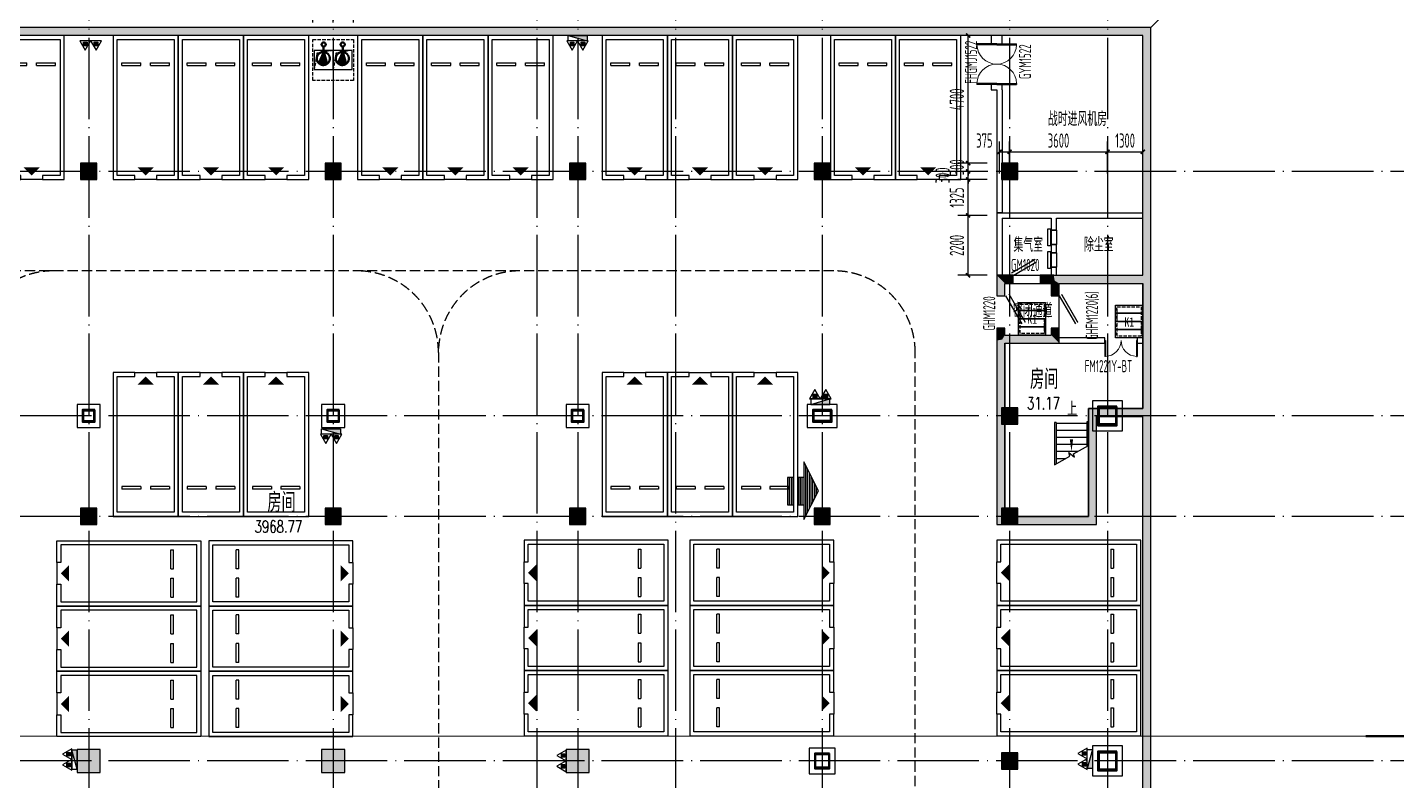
# Model space of a CAD drawing. Extents: x -473190 to 2138458, y -81875 to 2633646.
# Drawn here: x 84396 to 134797, y 139836 to 167561 of the extents above; entities that cross this region are included whole.
import ezdxf

# ---------------------------------------------------------------- set-up
doc = ezdxf.new("R2010")
doc.units = 0
doc.header["$LTSCALE"] = 1000
for name, pattern in [('__DASH', [0.35, 0.25, -0.1]), ('DASH', [0.35, 0.25, -0.1]), ('DOTE', [2.42, 2, -0.2, 0.02, -0.2]), ('排水', [1.1, 1, -0.1])]:
    doc.linetypes.add(name, pattern=pattern)
for name, color, linetype in [('00-停车位', 67, 'Continuous'), ('A-COLUMN', 2, 'Continuous'), ('A-DIM_SYMB', 3, 'Continuous'), ('A-PUB_HATCH', 8, 'Continuous'), ('A-PUB_TEXT', 7, 'Continuous'), ('A-STAIR', 3, 'Continuous'), ('A-WALL', 2, 'Continuous'), ('DIM_SYMB', 3, 'Continuous'), ('DOOR_FIRE', 4, 'Continuous'), ('DOOR_FIRE_TEXT', 7, 'Continuous'), ('DOTE', 1, 'DOTE'), ('PUB_DIM', 3, 'Continuous'), ('PUB_HATCH', 8, 'Continuous'), ('RF-JSK', 9, 'Continuous'), ('RF-M', 4, 'Continuous'), ('RF-MBH', 11, 'Continuous'), ('RF-QT', 30, 'Continuous'), ('S-柱', 51, 'Continuous'), ('S-柱-填充', 8, 'Continuous'), ('SPACE', 7, 'Continuous'), ('W-EQUIP_消火栓', 7, 'Continuous'), ('W-EQUIP_灭火器', 7, 'Continuous'), ('排水', 4, 'Continuous'), ('索引线', 252, 'Continuous'), ('车行线', 4, 'Continuous'), ('集水坑', 4, 'Continuous'), ('雨棚投影', 147, 'Continuous')]:
    doc.layers.add(name, color=color, linetype=linetype)
doc.layers.add('GPS-污水', color=2, linetype='排水', lineweight=40)
doc.layers.add('RF-WZ', color=110, linetype='Continuous', lineweight=0)
doc.styles.add('8B2_02', font='tssdeng.shx', dxfattribs={"width": 0.6, "bigfont": 'TSSDCHN.shx'})
doc.styles.add('_TCH_DIM', font='SIMPLEX', dxfattribs={"bigfont": 'GBCBIG'})
doc.styles.add('_TCH_DIM_T3', font='tssdeng.shx', dxfattribs={"width": 0.564706, "bigfont": '@@@tssdchn.shx'})
doc.styles.add('_TCH_SPACE', font='SIMPLEX', dxfattribs={"height": 5, "bigfont": 'GBCBIG'})
doc.styles.add('_TCH_WINDOW', font='tssdeng.shx', dxfattribs={"width": 0.8, "height": 3.5, "bigfont": 'tssdchn.shx'})
doc.styles.get("Standard").update_dxf_attribs({"font": 'gbenor.shx', "bigfont": 'gbcbig.shx'})
doc.styles.add('TYDG_01', font='', dxfattribs={"width": 0.8})
doc.styles.get('TYDG_01').set_extended_font_data('SimSun')
doc.dimstyles.new('_TCH_ARCH&&150', dxfattribs={"dimtxt": 525, "dimasz": 150, "dimexe": 375, "dimexo": 450, "dimgap": 150, "dimtad": 1, "dimdec": 0, "dimzin": 0, "dimdsep": 46, "dimtxsty": '_TCH_DIM_T3', "dimblk": 'ARCHTICK', "dimcen": 0.09, "dimclrt": 7, "dimazin": 2, "dimtfac": 1, "dimtdec": 0, "dimtix": 1, "dimtmove": 2, "dimatfit": 3, "dimfxl": 0, "dimtolj": 1, "dimtzin": 0, "dimarcsym": 0})
pattern_1 = [(180, (1311608.96, -1168846.2), (8e-15, -101.6), [])]

# ---------------------------------------------------------------- blocks, each defined once
blk = doc.blocks.new('车位2400x5300')
at = {"layer": '00-停车位', "color": 251}
for p, q in [((-875, -1000), (-175, -1000)), ((-875, -1100), (-875, -1000)), ((-175, -1100), (-175, -1000)), ((175, -1000), (875, -1000)), ((175, -1100), (175, -1000)), ((875, -1100), (875, -1000)), ((-875, -1100), (-175, -1100)), ((175, -1100), (875, -1100)), ((400, -5300), (-400, -5300))]:
    blk.add_line(p, q, dxfattribs=at)
blk.add_lwpolyline([(400, -5150), (400, -5300), (1200, -5300), (1200, 0), (-1200, 0), (-1200, -5300), (-400, -5300), (-400, -5150), (-1050, -5150), (-1050, -150), (1050, -150), (1050, -5150), (400, -5150)], dxfattribs=at)
blk.add_lwpolyline([(0, -5150, 0, 600, 0), (0, -4850, 600, 600, 0)], format="xyseb", dxfattribs=at)
blk = doc.blocks.new('A$C796A13F6')
at = {"layer": '车行线', "linetype": '__DASH', "ltscale": 1.5}
for points in [[(30925, -3000), (30925, -47838, 0.414214), (33925, -50838), (45475, -50838, 0.414214), (48475, -47838), (48475, -3000, 0.414214), (45475, 0), (-134375, 0, 0.414214), (-137375, -3000), (-137375, -60738, 0.414214), (-134375, -63738), (-124175, -63738)], [(16750, 0, 0.414214), (13750, -3000)], [(27925, 0, -0.414214), (30925, -3000)], [(33925, 0, 0.414214), (30925, -3000)]]:
    blk.add_lwpolyline(points, format="xyb", dxfattribs=at)
blk = doc.blocks.new('$SB01_1')
h = blk.add_hatch(color=256)
h.dxf.hatch_style = 1
h.paths.add_polyline_path([(-0.38, -0.32), (0.5, 0), (-0.38, 0.32)])
h.paths.add_polyline_path([(0, 0), (0, 0), (0, 0), (0, 0)], flags=24)
h.paths.add_polyline_path([(0, 0), (0, 0), (0, 0), (0, 0)], flags=24)
h.paths.add_polyline_path([(0, 0), (0, 0), (0, 0), (0, 0)], flags=24)
for p, q in [((0.5, 0), (-0.38, 0.32)), ((-0.38, 0.32), (-0.38, -0.32)), ((0.5, 0), (-0.38, -0.32))]:
    blk.add_line(p, q)
blk.add_circle((0, 0), 0.5)
at = {"flags": 1}
for tag in ['UNIT', 'WHAT', 'SPEC']:
    blk.add_attdef(tag, (0, 0), '', height=0.001, dxfattribs=at)
blk = doc.blocks.new('人防集水坑')
at = {"layer": 'GPS-污水', "linetype": '排水'}
for p, q in [((307486, 701151), (307284, 701151)), ((307486, 700451), (307284, 700451))]:
    blk.add_line(p, q, dxfattribs=at)
for centre in [(307561, 701151), (307561, 700451)]:
    blk.add_circle(centre, 75, dxfattribs=at)
at = {"layer": '集水坑', "linetype": 'DASH', "ltscale": 0.5}
blk.add_lwpolyline([(306241, 700051), (306241, 701551), (307741, 701551), (307741, 700051)], close=True, dxfattribs=at)
at = {"layer": '集水坑', "linetype": 'Continuous', "ltscale": 0.5}
for points in [[(306641, 701501), (306641, 700801), (307341, 700801), (307341, 701501)], [(306641, 700801), (306641, 700101), (307341, 700101), (307341, 700801)]]:
    blk.add_lwpolyline(points, close=True, dxfattribs=at)
at = {"layer": '集水坑', "linetype": 'DASH', "ltscale": 0.5}
for points in [[(307341, 700801), (307237, 701397), (306641, 701501)], [(307347, 700101), (307243, 700697), (306647, 700801)]]:
    blk.add_lwpolyline(points, dxfattribs=at)
at = {"layer": 'GPS-污水', "linetype": '排水', "xscale": -480.0000000000002, "yscale": 480.0000000000002, "zscale": 480.0000000000002, "rotation": 176.2535374729293}
for p in [(307045, 701164, 0), (307045, 700464, 0)]:
    blk.add_blockref('$SB01_1', p, dxfattribs=at)
blk = doc.blocks.new('_ArchTick')
at = {"color": 0, "linetype": 'ByBlock', "const_width": 0.4}
blk.add_lwpolyline([(-0.5, -0.5), (0.5, 0.5)], dxfattribs=at)
blk = doc.blocks.new('*D5261')
at = {"layer": 'Defpoints', "color": 0, "transparency": 16777216}
for p in [(185134, -18826), (184384, -19936), (185134, -19936)]:
    blk.add_point(p, dxfattribs=at)
at = {"layer": 'PUB_DIM', "color": 0, "lineweight": -2, "transparency": 16777216}
for p, q in [((184384, -19486), (184384, -18451)), ((185134, -19486), (185134, -18451)), ((184384, -18826), (184234, -18826)), ((184384, -18826), (185134, -18826)), ((185134, -18826), (185284, -18826))]:
    blk.add_line(p, q, dxfattribs=at)
at = {"layer": 'PUB_DIM', "color": 0, "lineweight": -2, "transparency": 16777216, "xscale": 150, "yscale": 150, "zscale": 150}
blk.add_blockref('_ArchTick', (184384, -18826), dxfattribs=at)
at = {"layer": 'PUB_DIM', "color": 0, "lineweight": -2, "transparency": 16777216, "xscale": 150, "yscale": 150, "zscale": 150, "rotation": 180}
blk.add_blockref('_ArchTick', (185134, -18826), dxfattribs=at)
at = {"layer": 'PUB_DIM', "color": 7, "transparency": 16777216, "insert": (184759, -18413), "char_height": 525, "attachment_point": 5, "style": '_TCH_DIM_T3'}
blk.add_mtext('\\A1;750', dxfattribs=at)
blk = doc.blocks.new('*D5262')
at = {"layer": 'Defpoints', "color": 0, "transparency": 16777216}
for p in [(185884, -18826), (185134, -19936), (185884, -19936)]:
    blk.add_point(p, dxfattribs=at)
at = {"layer": 'PUB_DIM', "color": 0, "lineweight": -2, "transparency": 16777216}
for p, q in [((185134, -19486), (185134, -18451)), ((185884, -19486), (185884, -18451)), ((185134, -18826), (184984, -18826)), ((185134, -18826), (185884, -18826)), ((185884, -18826), (186034, -18826))]:
    blk.add_line(p, q, dxfattribs=at)
at = {"layer": 'PUB_DIM', "color": 0, "lineweight": -2, "transparency": 16777216, "xscale": 150, "yscale": 150, "zscale": 150}
blk.add_blockref('_ArchTick', (185134, -18826), dxfattribs=at)
at = {"layer": 'PUB_DIM', "color": 0, "lineweight": -2, "transparency": 16777216, "xscale": 150, "yscale": 150, "zscale": 150, "rotation": 180}
blk.add_blockref('_ArchTick', (185884, -18826), dxfattribs=at)
at = {"layer": 'PUB_DIM', "color": 7, "transparency": 16777216, "insert": (185509, -18413), "char_height": 525, "attachment_point": 5, "style": '_TCH_DIM_T3'}
blk.add_mtext('\\A1;750', dxfattribs=at)
blk = doc.blocks.new('TH66')
h = blk.add_hatch()
h.set_pattern_fill('ANSI31', color=246, scale=64, angle=135, style=0)
h.set_pattern_definition(pattern_1)
h.paths.add_polyline_path([(1277447, 511619), (1277447, 511948), (1278305, 511948), (1276651, 512782), (1274986, 511948), (1275880, 511948), (1275880, 511619)])
h = blk.add_hatch()
h.set_pattern_fill('ANSI31', color=246, scale=64, angle=135, style=0)
h.set_pattern_definition(pattern_1)
h.paths.add_polyline_path([(1277447, 510999), (1277447, 511335), (1275880, 511335), (1275880, 510999)])
at = {"color": 2}
for p, q in [((1276651, 512782), (1274986, 511948)), ((1278305, 511948), (1276651, 512782)), ((1274986, 511948), (1275880, 511948)), ((1275880, 511948), (1275880, 511619)), ((1277447, 511948), (1278305, 511948)), ((1277447, 511619), (1277447, 511948)), ((1275880, 511619), (1277447, 511619)), ((1275880, 511335), (1277447, 511335)), ((1275880, 511335), (1275880, 510999)), ((1277447, 510999), (1277447, 511335)), ((1275880, 510999), (1277447, 510999))]:
    blk.add_line(p, q, dxfattribs=at)
blk = doc.blocks.new('A$C145B3C7C')
at = {"xscale": 0.6400000000000001, "yscale": 0.6400000000000001, "zscale": 0.6400000000000001, "rotation": 270}
blk.add_blockref('TH66', (-131322, 806591), dxfattribs=at)
blk = doc.blocks.new('A$C7EFF042E')
at = {"layer": 'A-COLUMN', "color": 6}
for p, q in [((52175, 3875), (51325, 3875)), ((51325, 3875), (51325, 3025)), ((52175, 3025), (52175, 3875)), ((61175, 3875), (60325, 3875)), ((60325, 3875), (60325, 3025)), ((61175, 3025), (61175, 3875)), ((70175, 3875), (69325, 3875)), ((69325, 3875), (69325, 3025)), ((70175, 3025), (70175, 3875)), ((79300, 3875), (78200, 3875)), ((78200, 3875), (78200, 3025)), ((79300, 3025), (79300, 3875)), ((89800, 4000), (88700, 4000)), ((88700, 4000), (88700, 2900)), ((89800, 2900), (89800, 4000)), ((51325, 3025), (52175, 3025)), ((60325, 3025), (61175, 3025)), ((69325, 3025), (70175, 3025)), ((78200, 3025), (79300, 3025)), ((88700, 2900), (89800, 2900)), ((79225, -8775), (78275, -8775)), ((78275, -8775), (78275, -9725)), ((79225, -9725), (79225, -8775)), ((89800, -8700), (88700, -8700)), ((88700, -8700), (88700, -9800)), ((89800, -9800), (89800, -8700)), ((78275, -9725), (79225, -9725)), ((88700, -9800), (89800, -9800))]:
    blk.add_line(p, q, dxfattribs=at)
at = {"layer": 'S-柱', "color": 6, "lineweight": 35}
for points in [[(51975, 3675), (51525, 3675), (51525, 3225), (51975, 3225)], [(51975, 3675), (51525, 3675), (51525, 3225), (51975, 3225)], [(60975, 3675), (60525, 3675), (60525, 3225), (60975, 3225)], [(60975, 3675), (60525, 3675), (60525, 3225), (60975, 3225)], [(69975, 3675), (69525, 3675), (69525, 3225), (69975, 3225)], [(69975, 3675), (69525, 3675), (69525, 3225), (69975, 3225)], [(79100, 3675), (78400, 3675), (78400, 3225), (79100, 3225)], [(79100, 3675), (78400, 3675), (78400, 3225), (79100, 3225)], [(89600, 3800), (88900, 3800), (88900, 3100), (89600, 3100)], [(89600, 3800), (88900, 3800), (88900, 3100), (89600, 3100)], [(79025, -8975), (78475, -8975), (78475, -9525), (79025, -9525)], [(79025, -8975), (78475, -8975), (78475, -9525), (79025, -9525)], [(89600, -8900), (88900, -8900), (88900, -9600), (89600, -9600)], [(89600, -8900), (88900, -8900), (88900, -9600), (89600, -9600)]]:
    blk.add_lwpolyline(points, close=True, dxfattribs=at)
at = {"layer": 'S-柱-填充', "color": 6, "lineweight": 35}
for points in [[(51945, 3255), (51555, 3255), (51555, 3645), (51945, 3645)], [(60945, 3255), (60555, 3255), (60555, 3645), (60945, 3645)], [(69945, 3255), (69555, 3255), (69555, 3645), (69945, 3645)], [(79060, 3265), (78440, 3265), (78440, 3635), (79060, 3635)], [(89560, 3140), (88940, 3140), (88940, 3760), (89560, 3760)], [(78995, -9495), (78505, -9495), (78505, -9005), (78995, -9005)], [(89560, -9560), (88940, -9560), (88940, -8940), (89560, -8940)]]:
    blk.add_lwpolyline(points, close=True, dxfattribs=at)
blk = doc.blocks.new('A$C4F5A101F')
at = {"layer": 'DOTE', "color": 16, "linetype": 'DOTE', "ltscale": 1.5}
for p, q in [((-115989.7, 16373.7), (-115989.7, -213765.2)), ((-106989.7, 16373.7), (-106989.7, -213765.2)), ((-99489.7, 16373.7), (-99489.7, -213765.2)), ((-88989.7, 16373.7), (-88989.7, -213765.2)), ((-78489.7, 16373.7), (-78489.7, -213765.2)), ((-39660.8, -4807.4), (-180399, -4807.4)), ((-39660.8, -8507.4), (-180399, -8507.4)), ((-39660.8, -17507.4), (-180399, -17507.4))]:
    blk.add_line(p, q, dxfattribs=at)
at = {"layer": 'DOTE', "color": 127, "linetype": 'DOTE', "ltscale": 1.5}
for p, q in [((-97989.7, 16373.7), (-97989.7, -213765.2)), ((-94389.7, 16373.7), (-94389.7, -213765.2)), ((-82089.7, 16373.7), (-82089.7, -213765.2)), ((-39660.8, 4192.6), (-298298.4, 4192.6))]:
    blk.add_line(p, q, dxfattribs=at)
blk = doc.blocks.new('$TwtSys$00000434')
for p, q in [((-0.5, 0.5), (-0.5, -0.5)), ((-0.5, -0.5), (0.5, 0.5)), ((0.5, 0.5), (-0.5, 0.5)), ((0.5, -0.5), (0.5, 0.5)), ((-0.5, -0.5), (0.5, -0.5))]:
    blk.add_line(p, q)
blk.add_solid([(0.5, -0.5), (0.5, 0.5), (-0.5, -0.5)])
blk = doc.blocks.new('$TwtSys$00000546')
h = blk.add_hatch()
h.set_pattern_fill('ANSI31', color=256, scale=200, style=0)
h.set_pattern_definition([(45, (-38543.802, -6670.83), (-17.67767, 17.67767), [])])
h.paths.add_polyline_path([(-65, 174), (65, 174), (65, 44), (-65, 44)])
for points in [[(0, 344), (-198, 0), (198, 0)], [(-65, 174), (65, 174), (65, 44), (-65, 44)]]:
    blk.add_lwpolyline(points, close=True)
blk = doc.blocks.new('RFJSK1')
at = {"layer": 'RF-JSK'}
for p, q in [((220418, 104411), (220418, 104351)), ((221398, 104411), (221398, 104351)), ((220418, 104111), (220418, 104051)), ((221398, 104111), (221398, 104051)), ((220418, 103811), (220418, 103751)), ((220418, 103511), (220418, 103451)), ((221398, 103811), (221398, 103751)), ((221398, 103511), (221398, 103451))]:
    blk.add_line(p, q, dxfattribs=at)
for points in [[(220408, 104531), (221408, 104531), (221408, 103331), (220408, 103331), (220408, 104531)], [(220408, 104411), (220408, 104531), (221408, 104531), (221408, 104411)], [(220408, 104411), (220448, 104411), (220448, 104351), (220408, 104351)], [(221408, 104351), (221408, 104231), (220408, 104231), (220408, 104351)], [(221408, 104411), (221368, 104411), (221368, 104351), (221408, 104351)], [(220408, 104111), (220408, 104231), (221408, 104231), (221408, 104111)], [(220408, 104111), (220448, 104111), (220448, 104051), (220408, 104051)], [(221408, 104051), (221408, 103931), (220408, 103931), (220408, 104051)], [(220408, 103811), (220408, 103931), (221408, 103931), (221408, 103811)], [(221408, 104111), (221368, 104111), (221368, 104051), (221408, 104051)], [(220408, 103811), (220448, 103811), (220448, 103751), (220408, 103751)], [(221408, 103751), (221408, 103631), (220408, 103631), (220408, 103751)], [(220408, 103511), (220408, 103631), (221408, 103631), (221408, 103511)], [(220408, 103511), (220448, 103511), (220448, 103451), (220408, 103451)], [(221408, 103451), (221408, 103331), (220408, 103331), (220408, 103451)], [(221408, 103811), (221368, 103811), (221368, 103751), (221408, 103751)], [(221408, 103511), (221368, 103511), (221368, 103451), (221408, 103451)]]:
    blk.add_lwpolyline(points, dxfattribs=at)
at = {"layer": 'RF-JSK', "linetype": '__DASH', "ltscale": 0.5}
blk.add_lwpolyline([(220468, 104471), (221348, 104471), (221348, 103391), (220468, 103391)], close=True, dxfattribs=at)
at = {"layer": 'RF-JSK', "color": 110, "style": 'TYDG_01', "width": 0.8}
blk.add_text('K1', height=339.9, dxfattribs=at).set_placement((220727, 103744))
blk = doc.blocks.new('$DorLib2D$00000002')
for p, q in [((-0.5, 0), (-0.5, 0.4875)), ((-0.475, 0.4875), (-0.5, 0.4875)), ((-0.475, 0), (-0.475, 0.4875)), ((0.475, 0), (0.475, 0.4875)), ((0.475, 0.4875), (0.5, 0.4875)), ((0.5, 0), (0.5, 0.4875)), ((-0.5, 0), (-0.475, 0)), ((0.5, 0), (0.475, 0))]:
    blk.add_line(p, q)
at = {"lineweight": 13}
for centre, start, end in [((-0.4875, 0), 0, 88.53072), ((0.4875, 0), 91.46928, 180)]:
    blk.add_arc(centre, 0.4875, start, end, dxfattribs=at)
blk = doc.blocks.new('$DorLib2D$00000180')
at = {"color": 0}
for p, q in [((-0.557, 0.242), (0.309, 0.742)), ((-0.5, 0.143), (0.366, 0.643))]:
    blk.add_line(p, q, dxfattribs=at)
blk = doc.blocks.new('$DorLib2D$00000192')
at = {"color": 0}
blk.add_line((-0.5, 0.125), (0.366, 0.625), dxfattribs=at)
at = {"color": 0, "const_width": 0.0417}
blk.add_lwpolyline([(-0.542, 0.197), (0.324, 0.697)], dxfattribs=at)
blk = doc.blocks.new('rfk')
at = {"layer": 'A-PUB_HATCH'}
for points in [[(531673.2, -659885.2), (531673.2, -660635.2), (531973.2, -660635.2), (531973.2, -660185.2)], [(531973.2, -660185.2), (532273.2, -660185.2), (532273.2, -659885.2), (531673.2, -659885.2)], [(533773.2, -659885.2), (533273.2, -659885.2), (533273.2, -660185.2), (533673.2, -660185.2), (533806.5, -660085.2)], [(533673.2, -660185.2), (533673.2, -660635.2), (533973.2, -660635.2), (533973.2, -660185.2), (533806.5, -660085.2)], [(533806.5, -660085.2), (533973.2, -660185.2), (537048.2, -660185.2), (537148.2, -660035.2), (537048.2, -659885.2), (533773.2, -659885.2)], [(531973.2, -662085.2), (531973.2, -661835.2), (531673.2, -661835.2), (531673.2, -662285.2), (531873.2, -662251.9)], [(531873.2, -662251.9), (531673.2, -662285.2), (531673.2, -669060.2), (531973.2, -668760.2), (531973.2, -662385.2)], [(531873.2, -662251.9), (531973.2, -662385.2), (533973.2, -662385.2), (533673.2, -662085.2), (531973.2, -662085.2)], [(533973.2, -662385.2), (533973.2, -661835.2), (533673.2, -661835.2), (533673.2, -662085.2)], [(535048.2, -668760.2), (535348.2, -669060.2), (535348.2, -665085.2), (535048.2, -664785.2)], [(535048.2, -664785.2), (535348.2, -665085.2), (537048.2, -665085.2), (537148.2, -664918.6), (537048.2, -664785.2)], [(531973.2, -668760.2), (531673.2, -669060.2), (535348.2, -669060.2), (535048.2, -668760.2)]]:
    blk.add_hatch(color=256, dxfattribs=at).paths.add_polyline_path(points)
at = {"layer": 'PUB_HATCH'}
for points in [[(531673.2, -651060.2), (531673.2, -650760.2), (455448.2, -650760.2), (455748.2, -651060.2)], [(537048.2, -651060.2), (537348.2, -650760.2), (531673.2, -650760.2), (531673.2, -651060.2)], [(537048.2, -657685.2), (537348.2, -657685.2), (537348.2, -650760.2), (537048.2, -651060.2)], [(537148.2, -660035.2), (537348.2, -660035.2), (537348.2, -657685.2), (537048.2, -657685.2), (537048.2, -659885.2)], [(537048.2, -662285.2), (537348.2, -662285.2), (537348.2, -660035.2), (537148.2, -660035.2), (537048.2, -660185.2)], [(537148.2, -664918.6), (537348.2, -664885.2), (537348.2, -662285.2), (537048.2, -662285.2), (537048.2, -664785.2)], [(537048.2, -702560.2), (537348.2, -702560.2), (537348.2, -664885.2), (537148.2, -664918.6), (537048.2, -665085.2)]]:
    blk.add_hatch(color=256, dxfattribs=at).paths.add_polyline_path(points)
blk.add_lwpolyline([(531973.2, -662385.2), (533973.2, -662385.2), (533973.2, -660185.2), (537048.2, -660185.2), (537048.2, -664785.2), (535048.2, -664785.2), (535048.2, -668760.2), (531973.2, -668760.2), (531973.2, -662385.2)])
at = {"layer": 'A-WALL'}
for p, q in [((531473.2, -651060.2), (531473.2, -651360.2)), ((531873.2, -651360.2), (531873.2, -651060.2)), ((531473.2, -651360.2), (531873.2, -651360.2)), ((531873.2, -652860.2), (531473.2, -652860.2)), ((531473.2, -652860.2), (531473.2, -653060.2)), ((531473.2, -653060.2), (531673.2, -653060.2)), ((531673.2, -653060.2), (531673.2, -657585.2)), ((531873.2, -653060.2), (531873.2, -652860.2)), ((531873.2, -653060.2), (531873.2, -657585.2)), ((531673.2, -657585.2), (531673.2, -659885.2)), ((531873.2, -657585.2), (531673.2, -657585.2)), ((531673.2, -657585.2), (533773.2, -657585.2)), ((533773.2, -657585.2), (537048.2, -657585.2)), ((531873.2, -657785.2), (531873.2, -659885.2)), ((531873.2, -657785.2), (533673.2, -657785.2)), ((533673.2, -657785.2), (533673.2, -658225.2)), ((533673.2, -658225.2), (533873.2, -658225.2)), ((533873.2, -657785.2), (537048.2, -657785.2)), ((533873.2, -658225.2), (533873.2, -657785.2)), ((533673.2, -658755.2), (533673.2, -659055.2)), ((533873.2, -658755.2), (533673.2, -658755.2)), ((533673.2, -659055.2), (533873.2, -659055.2)), ((533873.2, -659055.2), (533873.2, -658755.2)), ((533873.2, -659585.2), (533673.2, -659585.2)), ((533673.2, -659585.2), (533673.2, -659885.2)), ((533873.2, -659885.2), (533873.2, -659585.2)), ((531873.2, -659885.2), (531673.2, -659885.2)), ((533673.2, -659885.2), (533873.2, -659885.2)), ((535648.2, -662185.2), (533973.2, -662185.2)), ((535648.2, -662385.2), (535648.2, -662185.2)), ((537048.2, -662185.2), (536848.2, -662185.2)), ((536848.2, -662185.2), (536848.2, -662385.2)), ((533973.2, -662385.2), (535648.2, -662385.2)), ((536848.2, -662385.2), (537048.2, -662385.2))]:
    blk.add_line(p, q, dxfattribs=at)
at = {"layer": 'RF-M', "linetype": 'DASH'}
for p, q in [((533873.2, -658225.2), (533673.2, -658225.2)), ((533673.2, -658755.2), (533873.2, -658755.2)), ((533873.2, -659055.2), (533673.2, -659055.2)), ((533673.2, -659585.2), (533873.2, -659585.2))]:
    blk.add_line(p, q, dxfattribs=at)
at = {"layer": 'RF-M'}
for p, q in [((533673.2, -658225.2, 0.1), (533673.2, -658755.2, 0.1)), ((533873.2, -658225.2, 0.1), (533873.2, -658755.2, 0.1)), ((533673.2, -659055.2, 0.1), (533673.2, -659585.2, 0.1)), ((533873.2, -659055.2, 0.1), (533873.2, -659585.2, 0.1)), ((532273.2, -659885.2), (533273.2, -659885.2)), ((532273.2, -660185.2), (533273.2, -660185.2))]:
    blk.add_line(p, q, dxfattribs=at)
at = {"layer": 'RF-M', "elevation": 0.1}
for points in [[(533556.1, -658175.2), (533656.1, -658175.2), (533656.1, -658805.2), (533556.1, -658805.2)], [(533556.1, -659005.2), (533656.1, -659005.2), (533656.1, -659635.2), (533556.1, -659635.2)]]:
    blk.add_lwpolyline(points, close=True, dxfattribs=at)
at = {"layer": 'RF-QT'}
for p, q in [((531673.2, -650760.2), (455448.2, -650760.2)), ((531673.2, -651060.2), (455748.2, -651060.2)), ((537348.2, -650760.2), (531673.2, -650760.2)), ((537048.2, -651060.2), (531673.2, -651060.2)), ((537048.2, -657685.2), (537048.2, -651060.2)), ((537348.2, -657685.2), (537348.2, -650760.2)), ((537048.2, -659885.2), (537048.2, -657685.2)), ((537348.2, -660035.2), (537348.2, -657685.2)), ((531673.2, -659885.2), (531673.2, -660635.2)), ((532273.2, -659885.2), (531673.2, -659885.2)), ((531973.2, -660635.2), (531973.2, -660185.2)), ((531973.2, -660185.2), (532273.2, -660185.2)), ((532273.2, -660185.2), (532273.2, -659885.2)), ((533773.2, -659885.2), (533273.2, -659885.2)), ((533273.2, -659885.2), (533273.2, -660185.2)), ((533273.2, -660185.2), (533673.2, -660185.2)), ((533673.2, -660185.2), (533673.2, -660635.2)), ((533773.2, -659885.2), (537048.2, -659885.2)), ((533973.2, -660635.2), (533973.2, -660185.2)), ((533973.2, -660185.2), (537048.2, -660185.2)), ((537048.2, -662285.2), (537048.2, -660185.2)), ((537348.2, -662285.2), (537348.2, -660035.2)), ((531673.2, -660635.2), (531973.2, -660635.2)), ((533673.2, -660635.2), (533973.2, -660635.2)), ((531973.2, -661835.2), (531673.2, -661835.2)), ((531673.2, -661835.2), (531673.2, -662285.2)), ((531973.2, -662085.2), (531973.2, -661835.2)), ((531973.2, -662085.2), (533673.2, -662085.2)), ((533973.2, -661835.2), (533673.2, -661835.2)), ((533673.2, -661835.2), (533673.2, -662085.2)), ((533973.2, -662385.2), (533973.2, -661835.2)), ((531673.2, -662285.2), (531673.2, -669060.2)), ((531973.2, -662385.2), (533973.2, -662385.2)), ((531973.2, -662385.2), (531973.2, -668760.2)), ((537048.2, -664785.2), (537048.2, -662285.2)), ((537348.2, -664885.2), (537348.2, -662285.2)), ((535048.2, -668760.2), (535048.2, -664785.2)), ((535048.2, -664785.2), (537048.2, -664785.2)), ((535348.2, -669060.2), (535348.2, -665085.2)), ((535348.2, -665085.2), (537048.2, -665085.2)), ((537048.2, -702560.2), (537048.2, -665085.2)), ((537348.2, -702560.2), (537348.2, -664885.2)), ((531973.2, -668760.2), (535048.2, -668760.2)), ((531673.2, -669060.2), (535348.2, -669060.2))]:
    blk.add_line(p, q, dxfattribs=at)
at = {"layer": 'DOOR_FIRE'}
ref = blk.add_blockref('$DorLib2D$00000002', (531673.2, -652110.2), dxfattribs=dict(at, xscale=1500, yscale=1500, zscale=400, rotation=90))
ref.add_attrib('A', 'FHGMJ1522', (530950.2, -652836.8), dxfattribs={"layer": 'DOOR_FIRE_TEXT', "height": 446.25, "rotation": 90, "style": '_TCH_WINDOW', "width": 0.564706})
ref = blk.add_blockref('$DorLib2D$00000002', (531673.2, -652110.2), dxfattribs=dict(at, xscale=1500, yscale=-1500, zscale=100, rotation=90))
ref.add_attrib('A', 'GYM1522', (532935.3, -652662.4), dxfattribs={"layer": 'DOOR_FIRE_TEXT', "height": 446.25, "rotation": 90, "style": '_TCH_WINDOW', "width": 0.564706})
ref = blk.add_blockref('$DorLib2D$00000002', (536248.2, -662285.2), dxfattribs=dict(at, xscale=1200, yscale=-1200, zscale=200))
ref.add_attrib('A', 'FM1221Y-BT', (534912.4, -663451), dxfattribs={"layer": 'DOOR_FIRE_TEXT', "height": 446.25, "style": '_TCH_WINDOW', "width": 0.564706})
at = {"layer": 'RF-JSK', "linetype": 'ByBlock'}
for p in [(312065, -765415.8), (315640, -765515.8)]:
    blk.add_blockref('RFJSK1', p, dxfattribs=at)
at = {"layer": 'RF-M'}
ref = blk.add_blockref('$DorLib2D$00000180', (532773.2, -660035.2), dxfattribs=dict(at, xscale=1000, yscale=1000, zscale=300, rotation=359.9999999999867))
ref.add_attrib('A', 'GM1020', (532196.5, -659728.5), dxfattribs={"layer": 'RF-MBH', "height": 446.25, "style": '_TCH_WINDOW', "width": 0.564706})
ref = blk.add_blockref('$DorLib2D$00000180', (531823.2, -661235.2), dxfattribs=dict(at, xscale=1200, yscale=1200, zscale=300, rotation=270))
ref.add_attrib('A', 'GHM1220', (531616.4, -661918.5), dxfattribs={"layer": 'RF-MBH', "height": 446.25, "rotation": 90, "style": '_TCH_WINDOW', "width": 0.564706})
ref = blk.add_blockref('$DorLib2D$00000192', (533823.2, -661235.2), dxfattribs=dict(at, xscale=1200, yscale=1200, zscale=300, rotation=270))
ref.add_attrib('A', 'GHFM1220(6)', (535399.9, -662259.4), dxfattribs={"layer": 'RF-MBH', "height": 446.25, "rotation": 90, "style": '_TCH_WINDOW', "width": 0.564706})
at = {"layer": 'RF-WZ', "style": '8B2_02', "width": 0.6}
for s, p in [('战时进风机房', (533558, -654391.6)), ('集气室', (532289.2, -659026.1)), ('除尘室', (534887.5, -659014.2)), ('密闭通道', (532272.8, -661441.7))]:
    blk.add_text(s, height=525, dxfattribs=at).set_placement(p)
at = {"layer": 'SPACE', "style": '_TCH_SPACE'}
for p in [(532897.6, -664071.7), (504824.5, -668610.2)]:
    blk.add_text('房间', height=723.4, dxfattribs=at).set_placement(p)
at = {"layer": 'SPACE', "style": '_TCH_SPACE', "width": 0.705882}
for s, p in [('31.17', (532786.4, -664819.8)), ('3968.77', (504353.3, -669358.4))]:
    blk.add_text(s, height=446.25, dxfattribs=at).set_placement(p)
blk = doc.blocks.new('_FZH')
blk.add_lwpolyline([(-0.5, -0.5), (0.5, -0.5), (0.5, 0.5), (-0.5, 0.5)], close=True)
at = {"layer": 'PUB_HATCH'}
blk.add_solid([(-0.5, -0.5), (0.5, -0.5), (-0.5, 0.5), (0.5, 0.5)], dxfattribs=at)
blk = doc.blocks.new('zzzzzzzzzzzzzzzz')
at = {"layer": 'A-COLUMN'}
for p, q in [((106791, -176260), (105691, -176260)), ((105691, -176260), (105691, -177360)), ((106791, -177360), (106791, -176260)), ((105691, -177360), (106791, -177360))]:
    blk.add_line(p, q, dxfattribs=at)
at = {"layer": 'A-COLUMN', "rotation": 90}
for p, xscale, yscale, zscale in [((68741, -167810), 600, 600, 600), ((77741, -167810), 600, 600, 600), ((86741, -167810), 600, 600, 600), ((95741, -167810), 600, 600, 600), ((102641, -167810), 600, 600, 600), ((102641, -176810), 600, 600, 600), ((68741, -180510), 600, 600, 600), ((77741, -180510), 600, 600, 600), ((86741, -180510), 600, 600, 600), ((95741, -180510), 600, 600, 600), ((102641, -180510), 600, 600, 600), ((68741, -189510), 850, 850, 850), ((77741, -189510), 850, 850, 850), ((86741, -189510), 850, 850, 850), ((102641, -189510), 600, 600, 600)]:
    blk.add_blockref('_FZH', p, dxfattribs=dict(at, xscale=xscale, yscale=yscale, zscale=zscale))
blk = doc.blocks.new('*D3000')
at = {"layer": 'Defpoints', "color": 0, "transparency": 16777216}
for p in [(120552, 162982), (120177, 161734), (120552, 161734)]:
    blk.add_point(p, dxfattribs=at)
at = {"layer": 'PUB_DIM', "color": 0, "lineweight": -2, "transparency": 16777216}
for p, q in [((120177, 162184), (120177, 163357)), ((120552, 162184), (120552, 163357)), ((120177, 162982), (120552, 162982))]:
    blk.add_line(p, q, dxfattribs=at)
at = {"layer": 'PUB_DIM', "color": 0, "lineweight": -2, "transparency": 16777216, "xscale": 150, "yscale": 150, "zscale": 150, "rotation": 180}
blk.add_blockref('_ArchTick', (120177, 162982), dxfattribs=at)
at = {"layer": 'PUB_DIM', "color": 0, "lineweight": -2, "transparency": 16777216, "xscale": 150, "yscale": 150, "zscale": 150}
blk.add_blockref('_ArchTick', (120552, 162982), dxfattribs=at)
at = {"layer": 'PUB_DIM', "color": 7, "transparency": 16777216, "insert": (119622, 163395), "char_height": 525, "attachment_point": 5, "style": '_TCH_DIM_T3'}
blk.add_mtext('\\A1;375', dxfattribs=at)
blk = doc.blocks.new('*D3001')
at = {"layer": 'Defpoints', "color": 0, "transparency": 16777216}
for p in [(124152, 162982), (120552, 161734), (124152, 161734)]:
    blk.add_point(p, dxfattribs=at)
at = {"layer": 'PUB_DIM', "color": 0, "lineweight": -2, "transparency": 16777216}
for p, q in [((120552, 162184), (120552, 163357)), ((124152, 162184), (124152, 163357)), ((120552, 162982), (124152, 162982))]:
    blk.add_line(p, q, dxfattribs=at)
at = {"layer": 'PUB_DIM', "color": 0, "lineweight": -2, "transparency": 16777216, "xscale": 150, "yscale": 150, "zscale": 150, "rotation": 180}
blk.add_blockref('_ArchTick', (120552, 162982), dxfattribs=at)
at = {"layer": 'PUB_DIM', "color": 0, "lineweight": -2, "transparency": 16777216, "xscale": 150, "yscale": 150, "zscale": 150}
blk.add_blockref('_ArchTick', (124152, 162982), dxfattribs=at)
at = {"layer": 'PUB_DIM', "color": 7, "transparency": 16777216, "insert": (122352, 163395), "char_height": 525, "attachment_point": 5, "style": '_TCH_DIM_T3'}
blk.add_mtext('\\A1;3600', dxfattribs=at)
blk = doc.blocks.new('*D3002')
at = {"layer": 'Defpoints', "color": 0, "transparency": 16777216}
for p in [(125452, 162982), (124152, 161734), (125452, 161734)]:
    blk.add_point(p, dxfattribs=at)
at = {"layer": 'PUB_DIM', "color": 0, "lineweight": -2, "transparency": 16777216}
for p, q in [((124152, 162184), (124152, 163357)), ((125452, 162184), (125452, 163357)), ((124152, 162982), (125452, 162982))]:
    blk.add_line(p, q, dxfattribs=at)
at = {"layer": 'PUB_DIM', "color": 0, "lineweight": -2, "transparency": 16777216, "xscale": 150, "yscale": 150, "zscale": 150, "rotation": 180}
blk.add_blockref('_ArchTick', (124152, 162982), dxfattribs=at)
at = {"layer": 'PUB_DIM', "color": 0, "lineweight": -2, "transparency": 16777216, "xscale": 150, "yscale": 150, "zscale": 150}
blk.add_blockref('_ArchTick', (125452, 162982), dxfattribs=at)
at = {"layer": 'PUB_DIM', "color": 7, "transparency": 16777216, "insert": (124802, 163395), "char_height": 525, "attachment_point": 5, "style": '_TCH_DIM_T3'}
blk.add_mtext('\\A1;1300', dxfattribs=at)
blk = doc.blocks.new('*D3003')
at = {"layer": 'Defpoints', "color": 0, "transparency": 16777216}
for p in [(119022, 160636), (120177, 160636), (120177, 158436)]:
    blk.add_point(p, dxfattribs=at)
at = {"layer": 'PUB_DIM', "color": 0, "lineweight": -2, "transparency": 16777216}
for p, q in [((119727, 160636), (118647, 160636)), ((119022, 158436), (119022, 160636)), ((119727, 158436), (118647, 158436))]:
    blk.add_line(p, q, dxfattribs=at)
at = {"layer": 'PUB_DIM', "color": 0, "lineweight": -2, "transparency": 16777216, "xscale": 150, "yscale": 150, "zscale": 150}
for p, rotation in [((119022, 160636), 90), ((119022, 158436), 270)]:
    blk.add_blockref('_ArchTick', p, dxfattribs=dict(at, rotation=rotation))
at = {"layer": 'PUB_DIM', "color": 7, "transparency": 16777216, "insert": (118609, 159536), "char_height": 525, "attachment_point": 5, "rotation": 90, "style": '_TCH_DIM_T3'}
blk.add_mtext('\\A1;2200', dxfattribs=at)
blk = doc.blocks.new('*D3004')
at = {"layer": 'Defpoints', "color": 0, "transparency": 16777216}
for p in [(119022, 161961), (120177, 161961), (120177, 160636)]:
    blk.add_point(p, dxfattribs=at)
at = {"layer": 'PUB_DIM', "color": 0, "lineweight": -2, "transparency": 16777216}
for p, q in [((119727, 161961), (118647, 161961)), ((119022, 160636), (119022, 161961)), ((119727, 160636), (118647, 160636))]:
    blk.add_line(p, q, dxfattribs=at)
at = {"layer": 'PUB_DIM', "color": 0, "lineweight": -2, "transparency": 16777216, "xscale": 150, "yscale": 150, "zscale": 150}
for p, rotation in [((119022, 161961), 90), ((119022, 160636), 270)]:
    blk.add_blockref('_ArchTick', p, dxfattribs=dict(at, rotation=rotation))
at = {"layer": 'PUB_DIM', "color": 7, "transparency": 16777216, "insert": (118609, 161298), "char_height": 525, "attachment_point": 5, "rotation": 90, "style": '_TCH_DIM_T3'}
blk.add_mtext('\\A1;1325', dxfattribs=at)
blk = doc.blocks.new('*D3005')
at = {"layer": 'Defpoints', "color": 0, "transparency": 16777216}
for p in [(119022, 162261), (120177, 162261), (120177, 161961)]:
    blk.add_point(p, dxfattribs=at)
at = {"layer": 'PUB_DIM', "color": 0, "lineweight": -2, "transparency": 16777216}
for p, q in [((119022, 162261), (119022, 162411)), ((119727, 162261), (118647, 162261)), ((119727, 161961), (118647, 161961)), ((119022, 161961), (119022, 162261)), ((119022, 161961), (119022, 161811))]:
    blk.add_line(p, q, dxfattribs=at)
at = {"layer": 'PUB_DIM', "color": 0, "lineweight": -2, "transparency": 16777216, "xscale": 150, "yscale": 150, "zscale": 150}
for p, rotation in [((119022, 162261), 270), ((119022, 161961), 90)]:
    blk.add_blockref('_ArchTick', p, dxfattribs=dict(at, rotation=rotation))
at = {"layer": 'PUB_DIM', "color": 7, "transparency": 16777216, "insert": (118084, 162111), "char_height": 525, "attachment_point": 5, "rotation": 90, "style": '_TCH_DIM_T3'}
blk.add_mtext('\\A1;300', dxfattribs=at)
blk = doc.blocks.new('*D3006')
at = {"layer": 'Defpoints', "color": 0, "transparency": 16777216}
for p in [(119022, 162561), (120177, 162561), (120177, 162261)]:
    blk.add_point(p, dxfattribs=at)
at = {"layer": 'PUB_DIM', "color": 0, "lineweight": -2, "transparency": 16777216}
for p, q in [((119727, 162561), (118647, 162561)), ((119022, 162561), (119022, 162711)), ((119022, 162261), (119022, 162561)), ((119727, 162261), (118647, 162261)), ((119022, 162261), (119022, 162111))]:
    blk.add_line(p, q, dxfattribs=at)
at = {"layer": 'PUB_DIM', "color": 0, "lineweight": -2, "transparency": 16777216, "xscale": 150, "yscale": 150, "zscale": 150}
for p, rotation in [((119022, 162561), 270), ((119022, 162261), 90)]:
    blk.add_blockref('_ArchTick', p, dxfattribs=dict(at, rotation=rotation))
at = {"layer": 'PUB_DIM', "color": 7, "transparency": 16777216, "insert": (118609, 162411), "char_height": 525, "attachment_point": 5, "rotation": 90, "style": '_TCH_DIM_T3'}
blk.add_mtext('\\A1;300', dxfattribs=at)
blk = doc.blocks.new('*D3007')
at = {"layer": 'Defpoints', "color": 0, "transparency": 16777216}
for p in [(119022, 167261), (120177, 167261), (120177, 162561)]:
    blk.add_point(p, dxfattribs=at)
at = {"layer": 'PUB_DIM', "color": 0, "lineweight": -2, "transparency": 16777216}
for p, q in [((119727, 167261), (118647, 167261)), ((119022, 162561), (119022, 167261)), ((119727, 162561), (118647, 162561))]:
    blk.add_line(p, q, dxfattribs=at)
at = {"layer": 'PUB_DIM', "color": 0, "lineweight": -2, "transparency": 16777216, "xscale": 150, "yscale": 150, "zscale": 150}
for p, rotation in [((119022, 167261), 90), ((119022, 162561), 270)]:
    blk.add_blockref('_ArchTick', p, dxfattribs=dict(at, rotation=rotation))
at = {"layer": 'PUB_DIM', "color": 7, "transparency": 16777216, "insert": (118609, 164911), "char_height": 525, "attachment_point": 5, "rotation": 90, "style": '_TCH_DIM_T3'}
blk.add_mtext('\\A1;4700', dxfattribs=at)
blk = doc.blocks.new('A$C3672542B')
at = {"layer": '排水', "color": 3, "linetype": 'DASH'}
for points in [[(183143.2, -22858.7, 0, 0, 0), (183855.1, -22146.8, 160, 0, 0), (184279.3, -21722.6, 0, 0, 0)], [(187124.2, -22858.7, 0, 0, 0), (186412.3, -22146.8, 160, 0, 0), (185988.1, -21722.6, 0, 0, 0)]]:
    blk.add_lwpolyline(points, format="xyseb", dxfattribs=at)
at = {"layer": '集水坑', "linetype": 'Continuous', "rotation": 90}
blk.add_blockref('人防集水坑', (885934.4, -327859.3), dxfattribs=at)
at = {"layer": 'PUB_DIM'}
for p1, p2, picture, middle in [((184383.7, -19936.1), (185133.7, -19936.1), '*D5261', (184758.7, -18413.1)), ((185133.7, -19936.1), (185883.7, -19936.1), '*D5262', (185508.7, -18413.1))]:
    dim = blk.add_aligned_dim(p1=p1, p2=p2, distance=1110.5, dimstyle='_TCH_ARCH&&150', dxfattribs=at)
    dim.commit()
    dim.dimension.update_dxf_attribs({"geometry": picture, "text_midpoint": middle})

msp = doc.modelspace()

# ---------------------------------------------------------------- linework, layer by layer
at = {"linetype": 'DASH', "const_width": 40}
msp.add_lwpolyline([(-90723.6, 141471.9), (133656.7, 141471.9)], dxfattribs=at)
at = {"layer": 'A-DIM_SYMB'}
msp.add_lwpolyline([(122827.3, 153115.6, 0, 0, 0), (122827.3, 151945.6, 0, 120, 0), (122827.3, 152395.6, 0, 0, 0)], format="xyseb", dxfattribs=at)
at = {"layer": 'A-STAIR'}
for p, q in [((122202.3, 153015.6), (122202.3, 151454.7)), ((122262.3, 153015.6), (122202.3, 153015.6)), ((122202.3, 152985.6), (122202.3, 151454.7)), ((122262.3, 153015.6), (122262.3, 151489.4)), ((123392.3, 152985.6), (122262.3, 152985.6)), ((123392.3, 152725.6), (122262.3, 152725.6)), ((123392.3, 153045.6), (123392.3, 152141.8)), ((123452.3, 153045.6), (123392.3, 153045.6)), ((123452.3, 153045.6), (123452.3, 152176.4)), ((123452.3, 152985.6), (123452.3, 152176.4)), ((123392.3, 152465.6), (122262.3, 152465.6)), ((122202.3, 151454.7), (122766.7, 151780.6)), ((123392.3, 152205.6), (122262.3, 152205.6)), ((123052.4, 151945.6), (122262.3, 151945.6)), ((122766.7, 151780.6), (122731.8, 151911)), ((122731.8, 151911), (122937.9, 151738.1)), ((122905.1, 151860.5), (123452.3, 152176.4)), ((122937.9, 151738.1), (122905.1, 151860.5)), ((122602.1, 151685.6), (122262.3, 151685.6))]:
    msp.add_line(p, q, dxfattribs=at)
at = {"layer": 'DIM_SYMB', "const_width": 75}
msp.add_lwpolyline([(133656.7, 141471.9), (135156.7, 141471.9), (135156.7, 142371.9)], dxfattribs=at)
at = {"layer": '索引线'}
msp.add_lwpolyline([(125752.3, 167560.6), (134996.4, 176778.7)], dxfattribs=at)

# ---------------------------------------------------------------- block references
for name, p in [('A$C145B3C7C', (-83346.8, 160964.8)), ('A$C3672542B', (-89481.4, 187228.8)), ('A$C796A13F6', (68602.3, 158598.1)), ('A$C7EFF042E', (34902.3, 149810.6))]:
    msp.add_blockref(name, p)
at = {"layer": '00-停车位'}
for p in [(84552.3, 167260.6), (88752.3, 167260.6), (91152.3, 167260.6), (93552.3, 167260.6), (97752.3, 167260.6), (100152.3, 167260.6), (102552.3, 167260.6), (106752.3, 167260.6), (109152.3, 167260.6), (111552.3, 167260.6), (115152.3, 167260.6), (117552.3, 167260.6)]:
    msp.add_blockref('车位2400x5300', p, dxfattribs=at)
for p, rotation in [((88752.3, 149560.6), 180), ((91152.3, 149560.6), 180), ((93552.3, 149560.6), 180), ((106752.3, 149560.6), 180), ((109152.3, 149560.6), 180), ((111552.3, 149560.6), 180), ((107977.3, 147485.6), 270), ((108777.3, 147485.6), 90), ((125377.3, 147485.6), 270), ((91077.3, 147460.6), 89.99999999999999), ((91077.3, 145060.6), 89.99999999999999), ((107977.3, 145085.6), 270), ((108777.3, 145085.6), 90), ((125377.3, 145085.6), 270), ((91077.3, 142660.6), 89.99999999999999), ((107977.3, 142685.6), 270), ((108777.3, 142685.6), 90), ((125377.3, 142685.6), 270)]:
    msp.add_blockref('车位2400x5300', p, dxfattribs=dict(at, rotation=rotation))
at = {"layer": '00-停车位', "xscale": -1, "rotation": 270}
for p in [(90777.3, 147460.6), (90777.3, 145060.6), (90777.3, 142660.6)]:
    msp.add_blockref('车位2400x5300', p, dxfattribs=at)
at = {"layer": 'W-EQUIP_消火栓', "yscale": 200, "zscale": 700}
for p, xscale, rotation in [((104645.9, 167160.6), -700, 180), ((95577.3, 152685.6), -700, 180), ((86127.3, 140610.6), 700, 90), ((123502.3, 140635.6), -700, 90)]:
    msp.add_blockref('$TwtSys$00000434', p, dxfattribs=dict(at, xscale=xscale, rotation=rotation))
at = {"layer": 'W-EQUIP_消火栓', "xscale": 700, "yscale": 200, "zscale": 700}
msp.add_blockref('$TwtSys$00000434', (113583.6, 153785.6), dxfattribs=at)
at = {"layer": 'W-EQUIP_灭火器'}
for p, rotation in [((86525.7, 167060.6), 180), ((86922.4, 167060.6), 180), ((104447.6, 167060.6), 180), ((104844.3, 167060.6), 180), ((95378.9, 152585.6), 180), ((95775.7, 152585.6), 180), ((86027.3, 140809), 90), ((104227.3, 140759), 90), ((123402.3, 140834), 90), ((123402.3, 140437.2), 90), ((86027.3, 140412.2), 90), ((104227.3, 140362.2), 90)]:
    msp.add_blockref('$TwtSys$00000546', p, dxfattribs=dict(at, rotation=rotation))
for p in [(113385.2, 153885.6), (113781.9, 153885.6)]:
    msp.add_blockref('$TwtSys$00000546', p, dxfattribs=at)
at = {"layer": '索引线', "color": 0}
msp.add_blockref('zzzzzzzzzzzzzzzz', (17910.9, 330071), dxfattribs=at)
at = {"layer": '索引线'}
msp.add_blockref('rfk', (-411595.9, 818320.8), dxfattribs=at)
at = {"layer": '雨棚投影', "linetype": 'DASH', "lineweight": -3, "ltscale": 2}
msp.add_blockref('A$C4F5A101F', (202642, 158068), dxfattribs=at)

# ---------------------------------------------------------------- texts
at = {"layer": 'A-PUB_TEXT', "style": '_TCH_DIM'}
msp.add_text('上', height=506.4, dxfattribs=at).set_placement((122670.9, 153273.1))

# ---------------------------------------------------------------- dimensions: what is measured, and where the dimension line sits
at = {"layer": 'PUB_DIM'}
for p1, p2, distance, picture, middle in [((120177.3, 162560.6), (120177.3, 167260.6), 1155.4, '*D3007', (118609.3, 164910.6)), ((120552.3, 161734.4), (124152.3, 161734.4), 1247.9, '*D3001', (122352.3, 163394.8)), ((124152.3, 161734.4), (125452.3, 161734.4), 1247.9, '*D3002', (124802.3, 163394.8)), ((120177.3, 162260.6), (120177.3, 162560.6), 1155.4, '*D3006', (118609.3, 162410.6)), ((120177.3, 160635.6), (120177.3, 161960.6), 1155.4, '*D3004', (118609.3, 161298.1)), ((120177.3, 158435.6), (120177.3, 160635.6), 1155.4, '*D3003', (118609.3, 159535.6))]:
    dim = msp.add_aligned_dim(p1=p1, p2=p2, distance=distance, dimstyle='_TCH_ARCH&&150', dxfattribs=at)
    dim.commit()
    dim.dimension.update_dxf_attribs({"geometry": picture, "text_midpoint": middle})
for base, p1, p2, angle, picture, middle in [((120552.3, 162982.3), (120177.3, 161734.4), (120552.3, 161734.4), 0, '*D3000', (119622.3, 163394.8)), ((119021.8, 162260.6), (120177.3, 161960.6), (120177.3, 162260.6), 90, '*D3005', (118084.3, 162110.6))]:
    dim = msp.add_linear_dim(base=base, p1=p1, p2=p2, angle=angle, dimstyle='_TCH_ARCH&&150', dxfattribs=at)
    dim.commit()
    dim.dimension.update_dxf_attribs({"geometry": picture, "text_midpoint": middle, "dimtype": 129})

doc.saveas('drawing.dxf')
